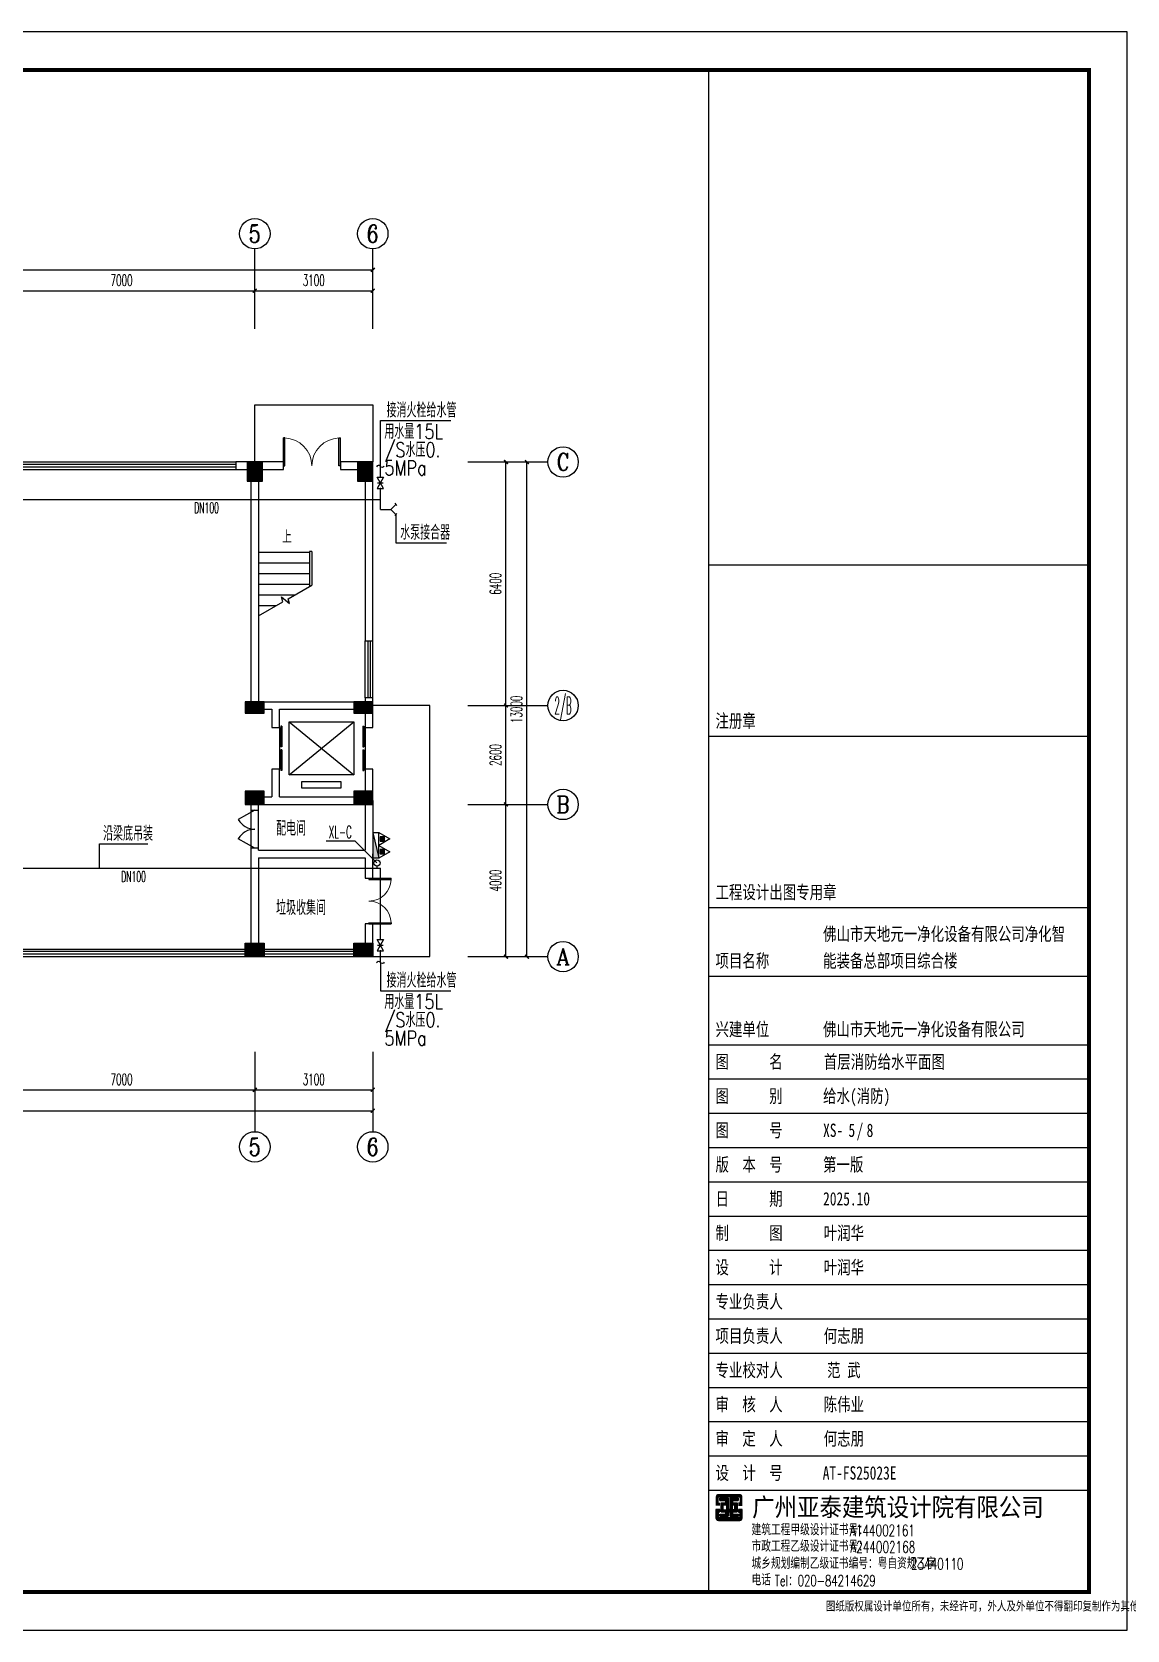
# Model space of a CAD drawing. Extents: x -1254782 to -617813, y -619975 to -323764.
# Drawn here: x -832371 to -803596, y -602575 to -560575 of the extents above; entities that cross this region are included whole.
import ezdxf
from ezdxf.enums import TextEntityAlignment as Align

# ---------------------------------------------------------------- set-up
doc = ezdxf.new("R2010")
doc.units = 0
doc.header["$LTSCALE"] = 1000
doc.header["$MEASUREMENT"] = 0
for name, color, linetype in [('2', 2, 'Continuous'), ('4', 4, 'Continuous'), ('9', 9, 'Continuous'), ('AXIS', 3, 'Continuous'), ('AXIS_TEXT', 7, 'Continuous'), ('DIM_SYMB', 3, 'Continuous'), ('EQUIP_消火栓', 7, 'Continuous'), ('EQUIP_消防', 7, 'Continuous'), ('EQUIP_灭火器', 7, 'Continuous'), ('EVTR', 2, 'Continuous'), ('PIPE-消防', 1, 'Continuous'), ('PUB_TITLE', 4, 'Continuous'), ('STAIR', 2, 'Continuous'), ('TWT_LEAD', 3, 'Continuous'), ('TWT_TEXT', 7, 'Continuous'), ('VALVE_消防', 7, 'Continuous'), ('VPIPE-消防', 1, 'Continuous'), ('WALL', 7, 'Continuous'), ('WINDOW', 4, 'Continuous'), ('框', 130, 'Continuous')]:
    doc.layers.add(name, color=color, linetype=linetype)
doc.styles.add('-宋体', font='simsun_0.shx', dxfattribs={"width": 0.8})
doc.styles.add('_TCH_AXIS', font='COMPLEX', dxfattribs={"bigfont": 'GBCBIG'})
doc.styles.add('_TCH_DIM', font='SIMPLEX.shx', dxfattribs={"width": 0.8, "bigfont": 'GBCBIG.shx'})
doc.styles.add('_TCH_DIM_T3', font='SIMPLEX.shx', dxfattribs={"width": 0.564706, "bigfont": 'GBCBIG.shx'})
doc.styles.add('COMPLEX', font='COMPLEX')
doc.styles.add('TBC', font='simhei_0.shx', dxfattribs={"width": 0.9})
doc.styles.add('天正', font='SIMPLEX.shx', dxfattribs={"width": 0.7, "bigfont": 'HZTXT.shx'})
doc.dimstyles.new('_TCH_ARCH&&100', dxfattribs={"dimtxt": 297.5, "dimasz": 100, "dimexe": 250, "dimexo": 300, "dimgap": 126.25, "dimtad": 1, "dimdec": 0, "dimzin": 0, "dimdsep": 46, "dimtxsty": '_TCH_DIM_T3', "dimblk": 'ARCHTICK', "dimcen": 0.09, "dimclrt": 7, "dimazin": 2, "dimtfac": 1, "dimtdec": 0, "dimtix": 1, "dimtmove": 2, "dimatfit": 3, "dimfxl": 1, "dimtolj": 1, "dimtzin": 0, "dimarcsym": 0})

# ---------------------------------------------------------------- blocks, each defined once
blk = doc.blocks.new('A$C66D56BDA')
at = {"layer": '9'}
for points in [[(0, 100), (400, 100), (400, 600), (0, 600)], [(3300, 600), (3000, 600), (3000, 100), (3300, 100)], [(6400, 100), (6800, 100), (6800, 600), (6400, 600)], [(13400, 100), (13800, 100), (13800, 600), (13400, 600)], [(20400, 100), (20800, 100), (20800, 600), (20400, 600)], [(27400, 100), (27800, 100), (27800, 600), (27400, 600)], [(30300, 100), (30700, 100), (30700, 600), (30300, 600)], [(3300, -5500), (3000, -5500), (3000, -6000), (3300, -6000)], [(27850, -6000), (27850, -5700), (27350, -5700), (27350, -6000)], [(30700, -6000), (30700, -5700), (30200, -5700), (30200, -6000)], [(6850, -8600), (6850, -8200), (6350, -8200), (6350, -8600)], [(13850, -8600), (13850, -8200), (13350, -8200), (13350, -8600)], [(20850, -8600), (20850, -8200), (20350, -8200), (20350, -8600)], [(27850, -8400), (27850, -8050), (27350, -8050), (27350, -8400)], [(30700, -8400), (30700, -8050), (30200, -8050), (30200, -8400)]]:
    blk.add_hatch(color=256, dxfattribs=at).paths.add_polyline_path(points)
h = blk.add_hatch(color=256, dxfattribs=at)
edge = h.paths.add_edge_path()
edge.add_line((125, -6000), (448, -6000))
edge.add_line((448, -6000), (448, -5100))
edge.add_line((448, -5100), (0, -5100))
edge.add_arc((3300, -5100), 3300, 180, 195.8266)
at = {"layer": 'WALL'}
for points in [[(0, 100), (400, 100), (400, 600), (0, 600)], [(3300, 600), (3000, 600), (3000, 100), (3300, 100)], [(6400, 100), (6800, 100), (6800, 600), (6400, 600)], [(13400, 100), (13800, 100), (13800, 600), (13400, 600)], [(20400, 100), (20800, 100), (20800, 600), (20400, 600)], [(27400, 100), (27800, 100), (27800, 600), (27400, 600)], [(30300, 100), (30700, 100), (30700, 600), (30300, 600)], [(3300, -5500), (3000, -5500), (3000, -6000), (3300, -6000)], [(27850, -6000), (27850, -5700), (27350, -5700), (27350, -6000)], [(30700, -6000), (30700, -5700), (30200, -5700), (30200, -6000)], [(6850, -8600), (6850, -8200), (6350, -8200), (6350, -8600)], [(13850, -8600), (13850, -8200), (13350, -8200), (13350, -8600)], [(20850, -8600), (20850, -8200), (20350, -8200), (20350, -8600)], [(27850, -8400), (27850, -8050), (27350, -8050), (27350, -8400)], [(30700, -8400), (30700, -8050), (30200, -8050), (30200, -8400)]]:
    blk.add_lwpolyline(points, close=True, dxfattribs=at)
blk.add_lwpolyline([(125, -6000), (448, -6000), (448, -5100), (0, -5100, 0.069167), (125, -6000, -0.123047)], format="xyb", dxfattribs=at)
blk = doc.blocks.new('saadbadb')
h = blk.add_hatch(color=256)
h.dxf.hatch_style = 1
h.paths.add_polyline_path([(-222370, -64738), (-221870, -64738), (-221870, -65088), (-222370, -65088)])
at = {"layer": 'WALL'}
blk.add_lwpolyline([(-222370, -64738), (-221870, -64738), (-221870, -65088), (-222370, -65088)], close=True, dxfattribs=at)
blk = doc.blocks.new('$WINLIB2D$00000001')
at = {"color": 0}
for points in [[(-0.5, 0.5), (-0.5, -0.5)], [(-0.5, 0.5), (0.5, 0.5)], [(0.5, -0.5), (0.5, 0.5)], [(0.5, 0.167), (-0.5, 0.167)], [(0.5, -0.167), (-0.5, -0.167)], [(-0.5, -0.5), (0.5, -0.5)]]:
    blk.add_lwpolyline(points, dxfattribs=at)
blk = doc.blocks.new('$DORLIB2D$00000127')
at = {"color": 0}
for points in [[(-0.533, 0.795), (-0.533, 0.69)], [(-0.033, 0.795), (-0.533, 0.795)], [(-0.033, 0.795), (-0.033, 0.69)], [(0.533, 0.795), (0.033, 0.795)], [(0.033, 0.795), (0.033, 0.69)], [(0.533, 0.795), (0.533, 0.69)], [(-0.033, 0.69), (-0.533, 0.69)], [(0.5, 0.5), (-0.5, 0.5)], [(0.533, 0.69), (0.033, 0.69)]]:
    blk.add_lwpolyline(points, dxfattribs=at)
blk = doc.blocks.new('$TCHSYS$WIN2D')
for p, q in [((-0.5, 0.5), (0.5, 0.5)), ((-0.5, 0.5), (-0.5, -0.5)), ((0.5, 0.5), (0.5, -0.5)), ((0.5, 0.1667), (-0.5, 0.1667)), ((0.5, -0.1667), (-0.5, -0.1667)), ((-0.5, -0.5), (0.5, -0.5))]:
    blk.add_line(p, q)
blk = doc.blocks.new('_ArchTick')
at = {"color": 0, "linetype": 'ByBlock', "const_width": 0.4}
blk.add_lwpolyline([(-0.5, -0.5), (0.5, 0.5)], dxfattribs=at)
blk = doc.blocks.new('*D264')
at = {"layer": 'AXIS', "color": 0, "lineweight": -2, "transparency": 16777216}
for p, q in [((3900, 2600), (3900, 1100)), ((34600, 2600), (34600, 1100)), ((3900, 1350), (34600, 1350))]:
    blk.add_line(p, q, dxfattribs=at)
at = {"layer": 'Defpoints', "color": 0, "transparency": 16777216}
for p in [(3900, 2900), (34600, 2900), (34600, 1350)]:
    blk.add_point(p, dxfattribs=at)
at = {"layer": 'AXIS', "color": 0, "lineweight": -2, "transparency": 16777216, "xscale": 100, "yscale": 100, "zscale": 100, "rotation": 180}
blk.add_blockref('_ArchTick', (3900, 1350), dxfattribs=at)
at = {"layer": 'AXIS', "color": 0, "lineweight": -2, "transparency": 16777216, "xscale": 100, "yscale": 100, "zscale": 100}
blk.add_blockref('_ArchTick', (34600, 1350), dxfattribs=at)
at = {"layer": 'AXIS', "color": 7, "transparency": 16777216, "insert": (19250, 1625), "char_height": 297.5, "attachment_point": 5, "style": '_TCH_DIM_T3'}
blk.add_mtext('\\A1;30700', dxfattribs=at)
blk = doc.blocks.new('*D268')
at = {"layer": 'AXIS', "color": 0, "lineweight": -2, "transparency": 16777216}
for p, q in [((24500, 2600), (24500, 1650)), ((31500, 2600), (31500, 1650)), ((24500, 1900), (31500, 1900))]:
    blk.add_line(p, q, dxfattribs=at)
at = {"layer": 'Defpoints', "color": 0, "transparency": 16777216}
for p in [(24500, 2900), (31500, 2900), (31500, 1900)]:
    blk.add_point(p, dxfattribs=at)
at = {"layer": 'AXIS', "color": 0, "lineweight": -2, "transparency": 16777216, "xscale": 100, "yscale": 100, "zscale": 100, "rotation": 180}
blk.add_blockref('_ArchTick', (24500, 1900), dxfattribs=at)
at = {"layer": 'AXIS', "color": 0, "lineweight": -2, "transparency": 16777216, "xscale": 100, "yscale": 100, "zscale": 100}
blk.add_blockref('_ArchTick', (31500, 1900), dxfattribs=at)
at = {"layer": 'AXIS', "color": 7, "transparency": 16777216, "insert": (28000, 2175), "char_height": 297.5, "attachment_point": 5, "style": '_TCH_DIM_T3'}
blk.add_mtext('\\A1;7000', dxfattribs=at)
blk = doc.blocks.new('*D269')
at = {"layer": 'AXIS', "color": 0, "lineweight": -2, "transparency": 16777216}
for p, q in [((31500, 2600), (31500, 1650)), ((34600, 2600), (34600, 1650)), ((31500, 1900), (34600, 1900))]:
    blk.add_line(p, q, dxfattribs=at)
at = {"layer": 'Defpoints', "color": 0, "transparency": 16777216}
for p in [(31500, 2900), (34600, 2900), (34600, 1900)]:
    blk.add_point(p, dxfattribs=at)
at = {"layer": 'AXIS', "color": 0, "lineweight": -2, "transparency": 16777216, "xscale": 100, "yscale": 100, "zscale": 100, "rotation": 180}
blk.add_blockref('_ArchTick', (31500, 1900), dxfattribs=at)
at = {"layer": 'AXIS', "color": 0, "lineweight": -2, "transparency": 16777216, "xscale": 100, "yscale": 100, "zscale": 100}
blk.add_blockref('_ArchTick', (34600, 1900), dxfattribs=at)
at = {"layer": 'AXIS', "color": 7, "transparency": 16777216, "insert": (33050, 2175), "char_height": 297.5, "attachment_point": 5, "style": '_TCH_DIM_T3'}
blk.add_mtext('\\A1;3100', dxfattribs=at)
blk = doc.blocks.new('*D270')
at = {"layer": 'AXIS', "color": 0, "lineweight": -2, "transparency": 16777216}
for p, q in [((3900, 22200), (3900, 23700)), ((34600, 22200), (34600, 23700)), ((3900, 23450), (34600, 23450))]:
    blk.add_line(p, q, dxfattribs=at)
at = {"layer": 'Defpoints', "color": 0, "transparency": 16777216}
for p in [(34600, 23450), (3900, 21900), (34600, 21900)]:
    blk.add_point(p, dxfattribs=at)
at = {"layer": 'AXIS', "color": 0, "lineweight": -2, "transparency": 16777216, "xscale": 100, "yscale": 100, "zscale": 100, "rotation": 180}
blk.add_blockref('_ArchTick', (3900, 23450), dxfattribs=at)
at = {"layer": 'AXIS', "color": 0, "lineweight": -2, "transparency": 16777216, "xscale": 100, "yscale": 100, "zscale": 100}
blk.add_blockref('_ArchTick', (34600, 23450), dxfattribs=at)
at = {"layer": 'AXIS', "color": 7, "transparency": 16777216, "insert": (19250, 23725), "char_height": 297.5, "attachment_point": 5, "style": '_TCH_DIM_T3'}
blk.add_mtext('\\A1;30700', dxfattribs=at)
blk = doc.blocks.new('*D274')
at = {"layer": 'AXIS', "color": 0, "lineweight": -2, "transparency": 16777216}
for p, q in [((24500, 22200), (24500, 23150)), ((31500, 22200), (31500, 23150)), ((24500, 22900), (31500, 22900))]:
    blk.add_line(p, q, dxfattribs=at)
at = {"layer": 'Defpoints', "color": 0, "transparency": 16777216}
for p in [(31500, 22900), (24500, 21900), (31500, 21900)]:
    blk.add_point(p, dxfattribs=at)
at = {"layer": 'AXIS', "color": 0, "lineweight": -2, "transparency": 16777216, "xscale": 100, "yscale": 100, "zscale": 100, "rotation": 180}
blk.add_blockref('_ArchTick', (24500, 22900), dxfattribs=at)
at = {"layer": 'AXIS', "color": 0, "lineweight": -2, "transparency": 16777216, "xscale": 100, "yscale": 100, "zscale": 100}
blk.add_blockref('_ArchTick', (31500, 22900), dxfattribs=at)
at = {"layer": 'AXIS', "color": 7, "transparency": 16777216, "insert": (28000, 23175), "char_height": 297.5, "attachment_point": 5, "style": '_TCH_DIM_T3'}
blk.add_mtext('\\A1;7000', dxfattribs=at)
blk = doc.blocks.new('*D275')
at = {"layer": 'AXIS', "color": 0, "lineweight": -2, "transparency": 16777216}
for p, q in [((31500, 22200), (31500, 23150)), ((34600, 22200), (34600, 23150)), ((31500, 22900), (34600, 22900))]:
    blk.add_line(p, q, dxfattribs=at)
at = {"layer": 'Defpoints', "color": 0, "transparency": 16777216}
for p in [(34600, 22900), (31500, 21900), (34600, 21900)]:
    blk.add_point(p, dxfattribs=at)
at = {"layer": 'AXIS', "color": 0, "lineweight": -2, "transparency": 16777216, "xscale": 100, "yscale": 100, "zscale": 100, "rotation": 180}
blk.add_blockref('_ArchTick', (31500, 22900), dxfattribs=at)
at = {"layer": 'AXIS', "color": 0, "lineweight": -2, "transparency": 16777216, "xscale": 100, "yscale": 100, "zscale": 100}
blk.add_blockref('_ArchTick', (34600, 22900), dxfattribs=at)
at = {"layer": 'AXIS', "color": 7, "transparency": 16777216, "insert": (33050, 23175), "char_height": 297.5, "attachment_point": 5, "style": '_TCH_DIM_T3'}
blk.add_mtext('\\A1;3100', dxfattribs=at)
blk = doc.blocks.new('_AXISO')
blk.add_circle((0, 0), 0.5)
at = {"layer": 'AXIS_TEXT', "style": 'COMPLEX', "width": 1.041667}
blk.add_attdef('A', text='', height=0.56, dxfattribs=at).set_placement((-0.25, -0.28), (0.25, -0.28), align=Align.FIT)
blk = doc.blocks.new('*D280')
at = {"layer": 'AXIS', "color": 0, "lineweight": -2, "transparency": 16777216}
for p, q in [((37400, 18400), (38900, 18400)), ((38650, 5400), (38650, 18400)), ((37400, 5400), (38900, 5400))]:
    blk.add_line(p, q, dxfattribs=at)
at = {"layer": 'Defpoints', "color": 0, "transparency": 16777216}
for p in [(37100, 18400), (38650, 18400), (37100, 5400)]:
    blk.add_point(p, dxfattribs=at)
at = {"layer": 'AXIS', "color": 0, "lineweight": -2, "transparency": 16777216, "xscale": 100, "yscale": 100, "zscale": 100}
for p, rotation in [((38650, 18400), 90), ((38650, 5400), 270)]:
    blk.add_blockref('_ArchTick', p, dxfattribs=dict(at, rotation=rotation))
at = {"layer": 'AXIS', "color": 7, "transparency": 16777216, "insert": (38375, 11900), "char_height": 297.5, "attachment_point": 5, "rotation": 90, "style": '_TCH_DIM_T3'}
blk.add_mtext('\\A1;13000', dxfattribs=at)
blk = doc.blocks.new('*D281')
at = {"layer": 'AXIS', "color": 0, "lineweight": -2, "transparency": 16777216}
for p, q in [((37400, 9400), (38350, 9400)), ((38100, 5400), (38100, 9400)), ((37400, 5400), (38350, 5400))]:
    blk.add_line(p, q, dxfattribs=at)
at = {"layer": 'Defpoints', "color": 0, "transparency": 16777216}
for p in [(37100, 9400), (38100, 9400), (37100, 5400)]:
    blk.add_point(p, dxfattribs=at)
at = {"layer": 'AXIS', "color": 0, "lineweight": -2, "transparency": 16777216, "xscale": 100, "yscale": 100, "zscale": 100}
for p, rotation in [((38100, 9400), 90), ((38100, 5400), 270)]:
    blk.add_blockref('_ArchTick', p, dxfattribs=dict(at, rotation=rotation))
at = {"layer": 'AXIS', "color": 7, "transparency": 16777216, "insert": (37825, 7400), "char_height": 297.5, "attachment_point": 5, "rotation": 90, "style": '_TCH_DIM_T3'}
blk.add_mtext('\\A1;4000', dxfattribs=at)
blk = doc.blocks.new('*D282')
at = {"layer": 'AXIS', "color": 0, "lineweight": -2, "transparency": 16777216}
for p, q in [((37400, 12000), (38350, 12000)), ((38100, 9400), (38100, 12000)), ((37400, 9400), (38350, 9400))]:
    blk.add_line(p, q, dxfattribs=at)
at = {"layer": 'Defpoints', "color": 0, "transparency": 16777216}
for p in [(37100, 12000), (38100, 12000), (37100, 9400)]:
    blk.add_point(p, dxfattribs=at)
at = {"layer": 'AXIS', "color": 0, "lineweight": -2, "transparency": 16777216, "xscale": 100, "yscale": 100, "zscale": 100}
for p, rotation in [((38100, 12000), 90), ((38100, 9400), 270)]:
    blk.add_blockref('_ArchTick', p, dxfattribs=dict(at, rotation=rotation))
at = {"layer": 'AXIS', "color": 7, "transparency": 16777216, "insert": (37825, 10700), "char_height": 297.5, "attachment_point": 5, "rotation": 90, "style": '_TCH_DIM_T3'}
blk.add_mtext('\\A1;2600', dxfattribs=at)
blk = doc.blocks.new('*D283')
at = {"layer": 'AXIS', "color": 0, "lineweight": -2, "transparency": 16777216}
for p, q in [((37400, 18400), (38350, 18400)), ((38100, 12000), (38100, 18400)), ((37400, 12000), (38350, 12000))]:
    blk.add_line(p, q, dxfattribs=at)
at = {"layer": 'Defpoints', "color": 0, "transparency": 16777216}
for p in [(37100, 18400), (38100, 18400), (37100, 12000)]:
    blk.add_point(p, dxfattribs=at)
at = {"layer": 'AXIS', "color": 0, "lineweight": -2, "transparency": 16777216, "xscale": 100, "yscale": 100, "zscale": 100}
for p, rotation in [((38100, 18400), 90), ((38100, 12000), 270)]:
    blk.add_blockref('_ArchTick', p, dxfattribs=dict(at, rotation=rotation))
at = {"layer": 'AXIS', "color": 7, "transparency": 16777216, "insert": (37825, 15200), "char_height": 297.5, "attachment_point": 5, "rotation": 90, "style": '_TCH_DIM_T3'}
blk.add_mtext('\\A1;6400', dxfattribs=at)
blk = doc.blocks.new('$DorLib2D$00000002')
for p, q in [((-0.5, 0), (-0.5, 0.4875)), ((-0.475, 0.4875), (-0.5, 0.4875)), ((-0.475, 0), (-0.475, 0.4875)), ((0.475, 0), (0.475, 0.4875)), ((0.475, 0.4875), (0.5, 0.4875)), ((0.5, 0), (0.5, 0.4875)), ((-0.5, 0), (-0.475, 0)), ((0.5, 0), (0.475, 0))]:
    blk.add_line(p, q)
at = {"lineweight": 13}
for centre, start, end in [((-0.4875, 0), 0, 88.53072), ((0.4875, 0), 91.46928, 180)]:
    blk.add_arc(centre, 0.4875, start, end, dxfattribs=at)
blk = doc.blocks.new('$DorLib2D$00000231')
at = {"color": 0}
for p, q in [((-0.5, 0), (-0.25, 0.433)), ((0.5, 0), (0.25, 0.433))]:
    blk.add_line(p, q, dxfattribs=at)
for centre, start, end in [((-0.5, 0), 0, 60), ((0.5, 0), 120, 180)]:
    blk.add_arc(centre, 0.5, start, end, dxfattribs=at)
blk = doc.blocks.new('$TWTSYS$00000247')
at = {"elevation": 0}
blk.add_lwpolyline([(7, -101, -0.575183), (0, 0, 0.604745), (-11, 101, 16.924828)], format="xyb", dxfattribs=at)
blk = doc.blocks.new('A$C29A34EED')
at = {"layer": '框'}
for p, q in [((0, 461), (0, 14461)), ((0, 14461), (2000, 14461)), ((500, 461), (500, 14461)), ((1000, 461), (1000, 14461)), ((1500, 461), (1500, 14461)), ((2000, 461), (2000, 14461)), ((2000, 12961), (0, 12961)), ((2000, 10961), (0, 10961)), ((2000, 9005), (0, 9005)), ((2000, 7461), (0, 7461)), ((2000, 5961), (0, 5961)), ((2000, 3961), (0, 3961)), ((2000, 2005), (0, 2005)), ((2000, 461), (0, 461))]:
    blk.add_line(p, q, dxfattribs=at)
at = {"layer": '框', "style": '_TCH_DIM', "width": 0.8}
for s, p in [('日 期', (462, 13120)), ('签  名', (466, 11253)), ('实  名', (466, 9253)), ('工艺机械', (1953, 7486)), ('专 业', (472, 7613)), ('电 气', (957, 7555)), ('空 调', (1460, 7573)), ('日 期', (462, 6120)), ('签  名', (466, 4253)), ('实  名', (466, 2253)), ('专 业', (480, 613)), ('建 筑', (967, 607)), ('结 构', (1470, 612)), ('给排水', (1970, 645)), ('会', (470, 12)), ('签', (1174, -12))]:
    blk.add_text(s, height=450, rotation=90, dxfattribs=at).set_placement(p)
blk = doc.blocks.new('A$C54597E38')
at = {"layer": '9'}
h = blk.add_hatch(dxfattribs=at)
h.set_pattern_fill('ANSI31', color=256, scale=70.630202, angle=135, style=0)
h.set_pattern_definition([(180, (-153496.256, -56662.455), (-2e-15, -8.82877527), [])])
edge = h.paths.add_edge_path()
edge.add_line((99, 458), (99, 400))
edge.add_line((99, 400), (0, 400))
edge.add_line((0, 400), (0, 620))
edge.add_arc((64, 620), 63.6, 90, 180, ccw=False)
edge.add_line((64, 683), (622, 683))
edge.add_arc((622, 620), 63.6, 0, 90, ccw=False)
edge.add_line((685, 620), (685, 396))
edge.add_line((685, 396), (594, 396))
edge.add_line((594, 396), (594, 463))
edge.add_line((594, 463), (614, 463))
edge.add_line((614, 463), (624, 463))
edge.add_line((624, 463), (624, 613))
edge.add_line((624, 613), (68, 613))
edge.add_line((68, 613), (68, 458))
edge.add_line((68, 458), (99, 458))
h.paths.add_polyline_path([(369, 293), (369, 582), (586, 582), (586, 519), (436, 519), (436, 458), (557, 458), (557, 225), (431, 225), (431, 166), (588, 166), (588, 112), (370, 112), (370, 226), (321, 226), (321, 112), (103, 112), (103, 166), (260, 166), (260, 225), (133, 225), (133, 458), (255, 458), (255, 519), (104, 519), (104, 582), (321, 582), (321, 293)])
h.paths.add_polyline_path([(196, 399), (265, 399), (265, 289), (196, 289)], flags=16)
h.paths.add_polyline_path([(494, 399), (425, 399), (425, 289), (494, 289)], flags=16)
edge = h.paths.add_edge_path()
edge.add_line((99, 225), (99, 283))
edge.add_line((99, 283), (0, 283))
edge.add_line((0, 283), (0, 64))
edge.add_arc((64, 64), 63.6, 180, 270)
edge.add_line((64, 0), (622, 0))
edge.add_arc((622, 64), 63.6, 270, 360)
edge.add_line((685, 64), (685, 287))
edge.add_line((685, 287), (594, 287))
edge.add_line((594, 287), (594, 220))
edge.add_line((594, 220), (614, 220))
edge.add_line((614, 220), (624, 220))
edge.add_line((624, 220), (624, 71))
edge.add_line((624, 71), (68, 71))
edge.add_line((68, 71), (68, 225))
edge.add_line((68, 225), (99, 225))
blk.add_lwpolyline([(369, 293), (369, 293), (369, 582), (586, 582), (586, 519), (436, 519), (436, 458), (557, 458), (557, 225), (431, 225), (431, 166), (588, 166), (588, 112), (370, 112), (370, 226), (321, 226), (321, 112), (103, 112), (103, 166), (260, 166), (260, 225), (133, 225), (133, 458), (255, 458), (255, 519), (104, 519), (104, 582), (321, 582), (321, 293), (369, 293)], dxfattribs=at)
blk.add_lwpolyline([(99, 225), (99, 283), (0, 283), (0, 64, 0.414214), (64, 0), (622, 0, 0.414214), (685, 64), (685, 287), (594, 287), (594, 220), (614, 220), (624, 220), (624, 71), (68, 71), (68, 225)], format="xyb", close=True, dxfattribs=at)
blk.add_lwpolyline([(494, 399), (425, 399), (425, 289), (494, 289)], close=True, dxfattribs=at)
blk = doc.blocks.new('消防框')
at = {"layer": '4'}
blk.add_line((-66927, 44194), (-66927, 17778), dxfattribs=at)
at = {"layer": '框'}
for p, q in [((-76927, 57778), (-76927, 17778)), ((-66927, 57778), (-66927, 17778)), ((-76927, 44769), (-66927, 44769)), ((-76927, 44194), (-76927, 17778)), ((-76927, 40266), (-66927, 40266)), ((-76927, 35764), (-66927, 35764)), ((-76927, 33962), (-66927, 33962)), ((-76927, 32161), (-66927, 32161)), ((-76927, 31261), (-66926, 31261)), ((-76927, 30360), (-66927, 30360)), ((-76927, 29459), (-66927, 29459)), ((-76927, 28559), (-66926, 28559)), ((-76927, 27658), (-66926, 27658)), ((-76927, 26758), (-66926, 26758)), ((-76927, 25857), (-66926, 25857)), ((-76927, 24956), (-66926, 24956)), ((-76927, 24056), (-66927, 24056)), ((-76927, 23155), (-66926, 23155)), ((-76927, 22255), (-66926, 22255)), ((-76927, 21354), (-66926, 21354)), ((-76927, 20453), (-66926, 20453))]:
    blk.add_line(p, q, dxfattribs=at)
at = {"layer": '4'}
blk.add_blockref('A$C54597E38', (-76728, 19659), dxfattribs=at)
at = {"layer": 'TWT_TEXT', "style": 'TBC', "width": 0.9}
blk.add_text('广州亚泰建筑设计院有限公司', height=480, dxfattribs=at).set_placement((-75777, 19767))
at = {"layer": 'TWT_TEXT', "style": '_TCH_DIM'}
for s, height, p in [('建筑工程甲级设计证书号：', 300, (-75794, 19266)), ('市政工程乙级设计证书号：', 300, (-75794, 18833)), ('城乡规划编制乙级证书编号：粤自资规乙字', 300, (-75794, 18384)), ('电话', 300, (-75794, 17950)), ('图纸版权属设计单位所有，未经许可，外人及外单位不得翻印复制作为其他工程之用', 249.73, (-73842, 17267))]:
    blk.add_text(s, height=height, rotation=359.9997, dxfattribs=at).set_placement(p)
at = {"layer": 'TWT_TEXT', "style": '天正', "width": 0.67}
for s, height, p in [('A144002161', 300, (-73207, 19244)), ('A244002168', 300, (-73197, 18811)), ('23440110', 300, (-71602, 18365)), ('Tel：020-84214629', 290, (-75183, 17930))]:
    blk.add_text(s, height=height, rotation=359.9997, dxfattribs=at).set_placement(p)
at = {"layer": '框', "style": '-宋体', "width": 0.74}
for s, p in [('注册章', (-76742, 40497)), ('工程设计出图专用章', (-76741, 35995)), ('佛山市天地元一净化设备有限公司净化智', (-73914, 34897)), ('项目名称', (-76741, 34193)), ('能装备总部项目综合楼', (-73914, 34193)), ('兴建单位', (-76741, 32392)), ('佛山市天地元一净化设备有限公司', (-73915, 32392)), ('图      名', (-76741, 31539)), ('图      别', (-76741, 30638)), ('给水(消防)', (-73914, 30638)), ('图      号', (-76741, 29737)), ('XS-  /', (-73914, 29737)), ('8', (-72770, 29737)), ('版  本  号', (-76742, 28837)), ('第一版', (-73915, 28837)), ('日      期', (-76741, 27936)), ('2025.10', (-73914, 27936)), ('制      图', (-76741, 27036)), ('设      计', (-76741, 26135)), ('专业负责人', (-76741, 25235)), ('项目负责人', (-76741, 24334)), ('专业校对人', (-76741, 23433)), ('审  核  人', (-76741, 22533)), ('审  定  人', (-76741, 21632)), ('设  计  号', (-76741, 20732)), ('AT-FS25023E', (-73923, 20732))]:
    blk.add_text(s, height=350, dxfattribs=at).set_placement(p)
for s, p in [('叶润华', (-73368, 27036)), ('叶润华', (-73368, 26135)), ('何志朋', (-73368, 24334)), ('范 武', (-73368, 23433)), ('陈伟业', (-73368, 22533)), ('何志朋', (-73368, 21632))]:
    blk.add_text(s, height=350, dxfattribs=at).set_placement(p, align=Align.CENTER)
blk = doc.blocks.new('A$C21C844B0')
at = {"layer": '4'}
for name, p in [('A$C29A34EED', (0, 26072)), ('消防框', (124827, -17245))]:
    blk.add_blockref(name, p, dxfattribs=at)
blk = doc.blocks.new('$TwtSys$00000546')
h = blk.add_hatch()
h.set_pattern_fill('ANSI31', color=256, scale=200, style=0)
h.set_pattern_definition([(45, (-38543.802, -6670.83), (-17.67767, 17.67767), [])])
h.paths.add_polyline_path([(-65, 174), (65, 174), (65, 44), (-65, 44)])
for points in [[(0, 344), (-198, 0), (198, 0)], [(-65, 174), (65, 174), (65, 44), (-65, 44)]]:
    blk.add_lwpolyline(points, close=True)
blk = doc.blocks.new('$VALVE$00000296')
for points in [[(-125, 72), (-125, -72), (125, 72), (125, -72), (-125, 72)], [(0, 60), (0, -64)]]:
    blk.add_lwpolyline(points)
for p in [(-125, 0), (125, 0)]:
    blk.add_point(p)
blk = doc.blocks.new('$TwtSys$00000434')
for p, q in [((-0.5, 0.5), (-0.5, -0.5)), ((-0.5, -0.5), (0.5, 0.5)), ((0.5, 0.5), (-0.5, 0.5)), ((0.5, -0.5), (0.5, 0.5)), ((-0.5, -0.5), (0.5, -0.5))]:
    blk.add_line(p, q)
blk.add_solid([(0.5, -0.5), (0.5, 0.5), (-0.5, -0.5)])
blk = doc.blocks.new('$ATTACHMENT$00000194')
for p, q in [((0, 0), (134, 134)), ((0, 0), (134, -134)), ((107, 162), (134, 134)), ((161, 107), (134, 134)), ((107, -161), (134, -134)), ((161, -107), (134, -134))]:
    blk.add_line(p, q)
blk = doc.blocks.new('A$C183D7180')
at = {"layer": '4'}
for points in [[(31500, 18400), (31500, 19900), (34600, 19900), (34600, 18400)], [(34600, 5400), (36100, 5400), (36100, 12000), (34600, 12000)]]:
    blk.add_lwpolyline(points, dxfattribs=at)
at = {"layer": 'AXIS'}
for p, q in [((31500, 21900), (31500, 24000)), ((34600, 21900), (34600, 24000)), ((37100, 18400), (39200, 18400)), ((37100, 12000), (39200, 12000)), ((37100, 9400), (39200, 9400)), ((37100, 5400), (39200, 5400)), ((31500, 2900), (31500, 800)), ((34600, 2900), (34600, 800))]:
    blk.add_line(p, q, dxfattribs=at)
at = {"layer": 'DIM_SYMB'}
blk.add_lwpolyline([(32300, 16160, 0, 0, 0), (32300, 15200, 80, 0, 0), (32300, 14900, 0, 0, 0)], format="xyseb", dxfattribs=at)
at = {"layer": 'EVTR'}
for p, q in [((32400, 10175), (32400, 11575)), ((32400, 11575), (34100, 11575)), ((32400, 10175), (34100, 11575)), ((32400, 11575), (34100, 10175)), ((34100, 11575), (34100, 10175)), ((34100, 10175), (32400, 10175)), ((32740, 9825), (32740, 10000)), ((32740, 10000), (33760, 10000)), ((33760, 9825), (32740, 9825)), ((33760, 10000), (33760, 9825))]:
    blk.add_line(p, q, dxfattribs=at)
at = {"layer": 'STAIR'}
for p, q in [((31600, 16020), (31600, 14355.9)), ((32940, 16020), (31600, 16020)), ((32940, 16050), (32940, 15129.5)), ((33000, 16050), (32940, 16050)), ((33000, 16050), (33000, 15164.1)), ((33000, 16020), (33000, 15164.1)), ((32940, 15740), (31600, 15740)), ((32940, 15460), (31600, 15460)), ((32940, 15180), (31600, 15180)), ((32377.8, 14804.9), (33000, 15164.1)), ((32542.5, 14900), (31600, 14900)), ((31600, 14355.9), (32239.5, 14725.1)), ((32239.5, 14725.1), (32204.5, 14855.5)), ((32204.5, 14855.5), (32410.6, 14682.6)), ((32410.6, 14682.6), (32377.8, 14804.9)), ((32057.5, 14620), (31600, 14620))]:
    blk.add_line(p, q, dxfattribs=at)
at = {"layer": 'WALL'}
for p, q in [((31500, 18400), (31000, 18400)), ((31000, 18400), (31000, 18200)), ((31000, 18200), (31400, 18200)), ((31400, 18200), (31400, 11900)), ((32250, 18400), (31500, 18400)), ((31600, 18200), (31600, 12100)), ((31600, 18200), (32250, 18200)), ((32250, 18200), (32250, 18400)), ((34600, 18400), (33750, 18400)), ((33750, 18400), (33750, 18200)), ((33750, 18200), (34400, 18200)), ((34400, 18200), (34400, 13700)), ((34600, 13700), (34600, 18400)), ((34400, 13700), (34600, 13700)), ((34600, 12200), (34400, 12200)), ((34400, 12200), (34400, 12100)), ((34600, 12000), (34600, 12200)), ((31400, 11900), (31950, 11900)), ((31600, 12100), (32050, 12100)), ((31950, 11900), (31950, 11425)), ((32050, 12100), (34400, 12100)), ((32150, 11425), (32150, 11900)), ((32150, 11900), (34400, 11900)), ((34400, 11900), (34400, 11425)), ((34600, 11425), (34600, 12000)), ((31950, 11425), (32150, 11425)), ((34400, 11425), (34600, 11425)), ((32150, 10325), (31950, 10325)), ((31950, 10325), (31950, 9600)), ((32150, 9600), (32150, 10325)), ((34600, 10325), (34400, 10325)), ((34400, 10325), (34400, 9600)), ((34600, 9500), (34600, 10325)), ((31400, 9600), (31950, 9600)), ((31400, 9600), (31400, 9250)), ((31400, 9250), (31600, 9250)), ((31600, 9400), (32050, 9400)), ((31600, 9250), (31600, 9400)), ((32050, 9400), (34400, 9400)), ((32150, 9600), (34400, 9600)), ((34400, 9400), (34400, 8200)), ((34600, 9500), (34600, 8100)), ((31600, 8250), (31400, 8250)), ((31400, 8250), (31400, 8100)), ((31400, 8100), (31400, 5600)), ((31600, 8200), (31600, 8250)), ((31600, 8200), (34400, 8200)), ((31600, 8000), (34400, 8000)), ((31600, 8000), (31600, 5600)), ((34400, 8000), (34400, 7460.1)), ((34600, 7460.1), (34600, 8100)), ((34400, 7460.1), (34600, 7460.1)), ((34600, 6260.1), (34400, 6260.1)), ((34400, 6260.1), (34400, 5600)), ((34600, 5400), (34600, 6260.1)), ((31400, 5600), (31250, 5600)), ((31250, 5600), (31250, 5400)), ((31750, 5600), (31600, 5600)), ((31750, 5400), (31750, 5600)), ((34400, 5600), (34100, 5600)), ((34100, 5600), (34100, 5400)), ((31250, 5400), (31500, 5400)), ((31500, 5400), (31750, 5400)), ((34100, 5400), (34600, 5400))]:
    blk.add_line(p, q, dxfattribs=at)
at = {"layer": 'WINDOW'}
for p, q in [((31400, 9250), (31400, 8250)), ((31600, 8250), (31600, 9250))]:
    blk.add_line(p, q, dxfattribs=at)
for name, p in [('A$C66D56BDA', (3900, 17800)), ('saadbadb', (253619.8, 70488.4)), ('saadbadb', (256469.8, 70488.4))]:
    blk.add_blockref(name, p)
at = {"layer": 'AXIS'}
ref = blk.add_blockref('_AXISO', (31500, 24400), dxfattribs=dict(at, xscale=800, yscale=800, zscale=800))
ref.add_attrib('A', '5', dxfattribs={"layer": 'AXIS_TEXT', "height": 465.9, "style": '_TCH_AXIS'}).set_placement((31344.7, 24167), (31655.3, 24167), align=Align.FIT)
ref = blk.add_blockref('_AXISO', (34600, 24400), dxfattribs=dict(at, xscale=800, yscale=800, zscale=800))
ref.add_attrib('A', '6', dxfattribs={"layer": 'AXIS_TEXT', "height": 465.9, "style": '_TCH_AXIS'}).set_placement((34444.7, 24167), (34755.3, 24167), align=Align.FIT)
ref = blk.add_blockref('_AXISO', (39600, 18400), dxfattribs=dict(at, xscale=800, yscale=800, zscale=800))
ref.add_attrib('A', 'C', dxfattribs={"layer": 'AXIS_TEXT', "height": 455.7, "style": '_TCH_AXIS'}).set_placement((39437.3, 18172.2), (39762.7, 18172.2), align=Align.FIT)
ref = blk.add_blockref('_AXISO', (39600, 12000), dxfattribs=dict(at, xscale=800, yscale=800, zscale=800))
ref.add_attrib('A', '2/B', dxfattribs={"layer": 'AXIS_TEXT', "height": 452.55, "style": '_TCH_AXIS', "width": 0.355932}).set_placement((39373.7, 11773.7), (39826.3, 11773.7), align=Align.FIT)
ref = blk.add_blockref('_AXISO', (39600, 9400), dxfattribs=dict(at, xscale=800, yscale=800, zscale=800))
ref.add_attrib('A', 'B', dxfattribs={"layer": 'AXIS_TEXT', "height": 435.3, "style": '_TCH_AXIS'}).set_placement((39423.8, 9182.4), (39776.2, 9182.4), align=Align.FIT)
ref = blk.add_blockref('_AXISO', (39600, 5400), dxfattribs=dict(at, xscale=800, yscale=800, zscale=800))
ref.add_attrib('A', 'A', dxfattribs={"layer": 'AXIS_TEXT', "height": 425.2, "style": '_TCH_AXIS'}).set_placement((39417.8, 5187.4), (39782.2, 5187.4), align=Align.FIT)
ref = blk.add_blockref('_AXISO', (31500, 400), dxfattribs=dict(at, xscale=800, yscale=800, zscale=800))
ref.add_attrib('A', '5', dxfattribs={"layer": 'AXIS_TEXT', "height": 465.9, "style": '_TCH_AXIS'}).set_placement((31344.7, 167), (31655.3, 167), align=Align.FIT)
ref = blk.add_blockref('_AXISO', (34600, 400), dxfattribs=dict(at, xscale=800, yscale=800, zscale=800))
ref.add_attrib('A', '6', dxfattribs={"layer": 'AXIS_TEXT', "height": 465.9, "style": '_TCH_AXIS'}).set_placement((34444.7, 167), (34755.3, 167), align=Align.FIT)
at = {"layer": 'WINDOW'}
for name, p, xscale, yscale, zscale in [('$DorLib2D$00000002', (33000, 18300), -1500, 1500, -1500), ('$TCHSYS$WIN2D', (27850, 18300), 6300, 200, 6300), ('$TCHSYS$WIN2D', (28000, 5500), 6500.000000003144, 200, 6500.000000003144), ('$TCHSYS$WIN2D', (32925, 5500), 2350, 200, 2350)]:
    blk.add_blockref(name, p, dxfattribs=dict(at, xscale=xscale, yscale=yscale, zscale=zscale))
at = {"layer": 'WINDOW', "rotation": 270}
for name, p, xscale, yscale, zscale in [('$WINLIB2D$00000001', (34500, 12950), -1500, 200, -1500), ('$DORLIB2D$00000127', (32050, 10875), -1100, 200, -1100), ('$DORLIB2D$00000127', (34500, 10875), -1100, -200, -1100), ('$DorLib2D$00000231', (31500, 8750), -1000, -1000, -1000), ('$DorLib2D$00000002', (34500, 6860.1), 1200, 1200, 1200)]:
    blk.add_blockref(name, p, dxfattribs=dict(at, xscale=xscale, yscale=yscale, zscale=zscale))
at = {"layer": 'DIM_SYMB', "color": 7, "style": '_TCH_DIM', "width": 0.8}
blk.add_text('上', height=337.6, dxfattribs=at).set_placement((32216.6, 16265))
at = {"layer": 'TWT_TEXT', "style": '_TCH_DIM', "width": 0.8}
for s, p in [('配电间', (32059.4, 8579.7)), ('垃圾收集间', (32059.4, 6493.1))]:
    blk.add_text(s, height=385.82, dxfattribs=at).set_placement(p)
at = {"layer": 'AXIS'}
for p1, p2, distance, picture, middle in [((3900, 21900), (34600, 21900), 1550, '*D270', (19250, 23725)), ((24500, 21900), (31500, 21900), 1000, '*D274', (28000, 23175)), ((31500, 21900), (34600, 21900), 1000, '*D275', (33050, 23175)), ((37100, 5400), (37100, 18400), -1550, '*D280', (38375, 11900)), ((37100, 12000), (37100, 18400), -1000, '*D283', (37825, 15200)), ((37100, 9400), (37100, 12000), -1000, '*D282', (37825, 10700)), ((37100, 5400), (37100, 9400), -1000, '*D281', (37825, 7400)), ((3900, 2900), (34600, 2900), -1550, '*D264', (19250, 1625)), ((24500, 2900), (31500, 2900), -1000, '*D268', (28000, 2175)), ((31500, 2900), (34600, 2900), -1000, '*D269', (33050, 2175))]:
    dim = blk.add_aligned_dim(p1=p1, p2=p2, distance=distance, dimstyle='_TCH_ARCH&&100', dxfattribs=at)
    dim.commit()
    dim.dimension.update_dxf_attribs({"geometry": picture, "text_midpoint": middle})

msp = doc.modelspace()

# ---------------------------------------------------------------- linework, layer by layer
at = {"layer": 'PIPE-消防', "linetype": 'Continuous'}
for p, q in [((-823215.8, -572273.6), (-823215.8, -571992.1)), ((-834158.5, -572860.4), (-823215.8, -572860.4)), ((-823215.8, -572860.4), (-823215.8, -572573.6)), ((-823215.8, -573124.8), (-823215.8, -572860.4)), ((-823215.8, -573124.8), (-822943, -573124.8)), ((-823305.5, -582494.6), (-823305.5, -582551.6)), ((-833876.1, -582551.6), (-823305.5, -582551.6)), ((-823305.5, -582551.6), (-823215.8, -582551.6)), ((-823215.8, -584422.2), (-823215.8, -582551.6)), ((-823215.8, -585031.5), (-823215.8, -584722.2))]:
    msp.add_line(p, q, dxfattribs=at)
at = {"layer": 'PUB_TITLE'}
msp.add_lwpolyline([(-862995.5, -602574.7), (-803595.5, -602574.7), (-803595.5, -560574.7), (-862995.5, -560574.7)], close=True, dxfattribs=at)
at = {"layer": 'PUB_TITLE', "const_width": 100}
msp.add_lwpolyline([(-860495.5, -601574.7), (-804595.5, -601574.7), (-804595.5, -561574.7), (-860495.5, -561574.7)], close=True, dxfattribs=at)
at = {"layer": 'TWT_LEAD'}
for p, q in [((-823215.8, -571992.4), (-823215.8, -570787.2)), ((-823215.8, -570787.2), (-821365.9, -570787.2)), ((-822808.9, -573258.9), (-822808.9, -573999.9)), ((-822808.9, -573999.9), (-821476.1, -573999.9)), ((-830593.4, -582551.6), (-830593.4, -581913.9)), ((-830593.4, -581913.9), (-829322.9, -581913.9)), ((-823879.3, -581840.9), (-824640.2, -581840.9)), ((-823305.5, -582414.6), (-823879.3, -581840.9)), ((-823215.8, -585031.5), (-823215.8, -585772.5)), ((-823215.8, -585772.5), (-821365.9, -585772.5))]:
    msp.add_line(p, q, dxfattribs=at)
at = {"layer": 'VPIPE-消防', "linetype": 'Continuous'}
msp.add_circle((-823305.5, -582414.6), 80, dxfattribs=at)

# ---------------------------------------------------------------- block references
at = {"layer": '2', "rotation": 90}
for p in [(-823215.8, -571992.4), (-823215.8, -585031.8)]:
    msp.add_blockref('$TWTSYS$00000247', p, dxfattribs=at)
at = {"layer": '4'}
msp.add_blockref('A$C21C844B0', (-862495.5, -602107.2), dxfattribs=at)
at = {"layer": '9'}
msp.add_blockref('A$C183D7180', (-858015.8, -590276.7), dxfattribs=at)
at = {"layer": 'EQUIP_消火栓', "xscale": 650, "yscale": 160, "zscale": 650, "rotation": 270}
msp.add_blockref('$TwtSys$00000434', (-823335.8, -581951.7), dxfattribs=at)
at = {"layer": 'EQUIP_消防'}
msp.add_blockref('$ATTACHMENT$00000194', (-822943, -573124.8), dxfattribs=at)
at = {"layer": 'EQUIP_灭火器', "xscale": 0.85, "yscale": -0.85, "zscale": 0.85, "rotation": 90}
for p in [(-823255.8, -581783.1), (-823255.8, -582120.3)]:
    msp.add_blockref('$TwtSys$00000546', p, dxfattribs=at)
at = {"layer": 'VALVE_消防', "xscale": 1.199999999999999, "yscale": 1.199999999999999, "zscale": 1.199999999999999, "rotation": 90}
for p in [(-823215.8, -572423.6), (-823215.8, -584572.2)]:
    msp.add_blockref('$VALVE$00000296', p, dxfattribs=at)

# ---------------------------------------------------------------- texts
at = {"layer": 'PUB_TITLE', "color": 4, "style": '-宋体', "width": 0.74}
msp.add_text('首层消防给水平面图', height=350, dxfattribs=at).set_placement((-811562.2, -587814))
msp.add_text('5', height=350, dxfattribs=at).set_placement((-810827, -589613.5), align=Align.CENTER)
at = {"layer": 'TWT_LEAD', "color": 7}
for s, height, style, width, p in [('接消火栓给水管', 385.82, '_TCH_DIM', 0.8, (-823053.4, -570707.2)), ('用水量15L', 385.82, '_TCH_DIM', 0.8, (-823111.6, -571267.2)), ('/S水压0.', 385.82, '_TCH_DIM', 0.8, (-823111.6, -571747.2)), ('5MPa', 385.82, '_TCH_DIM', 0.8, (-823111.6, -572227.2)), ('水泵接合器', 385.82, '_TCH_DIM', 0.8, (-822694, -573919.9)), ('沿梁底吊装', 385.82, '_TCH_DIM', 0.8, (-830502.8, -581833.9)), ('XL-C', 320, '天正', 0.525, (-824571.7, -581760.9)), ('接消火栓给水管', 385.82, '_TCH_DIM', 0.8, (-823053.4, -585692.5)), ('用水量15L', 385.82, '_TCH_DIM', 0.8, (-823111.6, -586252.5)), ('/S水压0.', 385.82, '_TCH_DIM', 0.8, (-823111.6, -586732.5)), ('5MPa', 385.82, '_TCH_DIM', 0.8, (-823111.6, -587212.5))]:
    msp.add_text(s, height=height, dxfattribs=dict(at, style=style, width=width)).set_placement(p)
at = {"layer": 'TWT_TEXT', "style": '天正', "width": 0.525}
for p in [(-828107.1, -573220.5), (-830026.9, -582911.8)]:
    msp.add_text('DN100', height=280, dxfattribs=at).set_placement(p)

doc.saveas('drawing.dxf')
